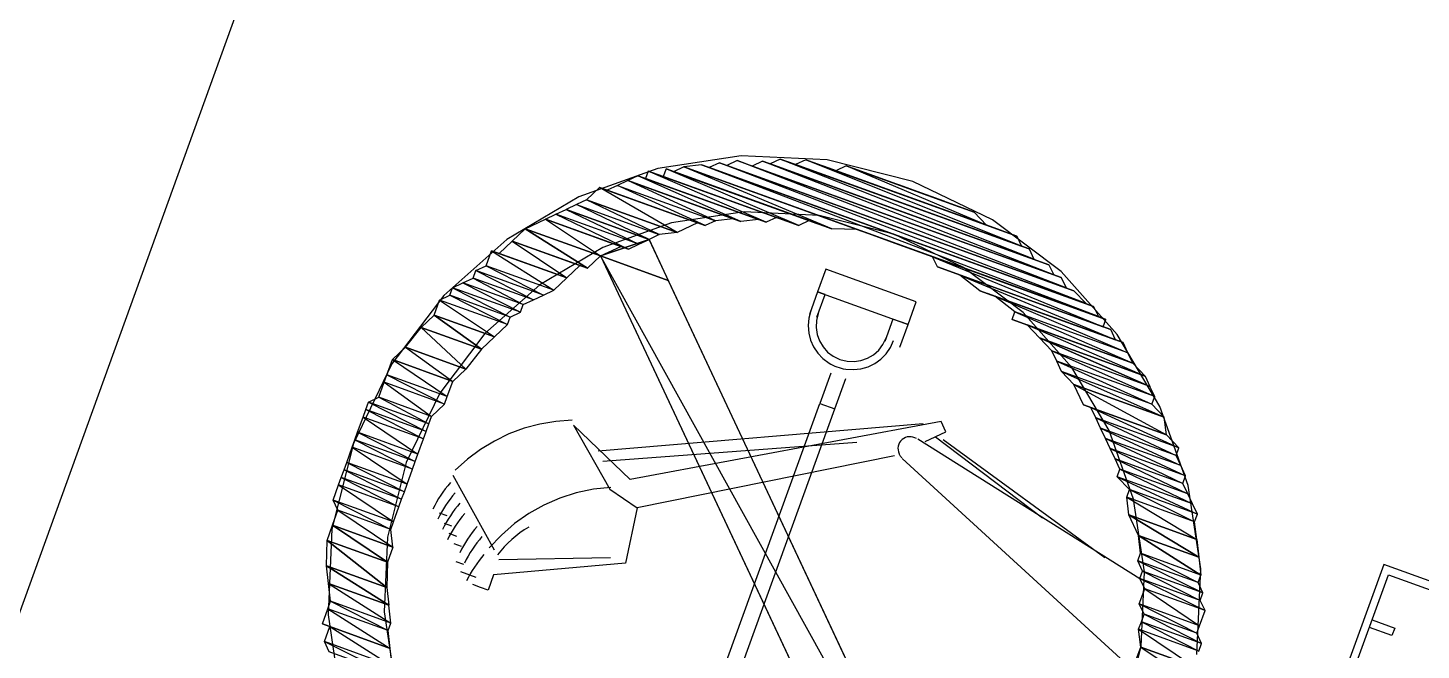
# Model space of a CAD drawing. Header units: feet. Extents: x 2484883 to 2491360, y 414166 to 419420.
# Drawn here: x 2484984.3 to 2485180.9, y 416341.3 to 416429.2 of the extents above; entities that cross this region are included whole.
import ezdxf

# ---------------------------------------------------------------- set-up
doc = ezdxf.new("R2010")
doc.units = ezdxf.units.FT
doc.layers.add('SITE_BASE', color=8, linetype='Continuous')

msp = doc.modelspace()

# ---------------------------------------------------------------- linework, layer by layer
at = {"layer": 'SITE_BASE'}
for p, q in [((2485097.56, 416380.43), (2485096.02, 416376.18)), ((2485064.72, 416369.45), (2485110.62, 416373.31)), ((2485065.4, 416368.01), (2485101.25, 416370.68)), ((2485112.36, 416371.47), (2485127.46, 416360)), ((2485113.43, 416371.09), (2485136.26, 416354.41)), ((2485106.57, 416368.76), (2485070.25, 416361.44)), ((2485044.24, 416366.03), (2485050.06, 416355.51)), ((2485042.32, 416360.72), (2485043.38, 416360.33)), ((2485043, 416359.27), (2485044.06, 416358.88)), ((2485043.68, 416357.82), (2485044.74, 416357.43)), ((2485044.36, 416356.37), (2485045.42, 416355.99)), ((2485066.49, 416354.38), (2485050.74, 416354.06)), ((2485044.65, 416353.86), (2485045.72, 416353.47)), ((2485045.33, 416352.41), (2485047.46, 416351.64))]:
    msp.add_line(p, q, dxfattribs=at)
for points in [[(2486094.4, 419420.24), (2491359.78, 417516.49), (2490148.3, 414165.79), (2484882.92, 416069.55), (2486094.4, 419420.24)], [(2485149.21, 416340.69), (2485149.77, 416352.79), (2485147.99, 416364.57), (2485144.01, 416375.71), (2485137.99, 416385.89), (2485130.07, 416394.8), (2485120.41, 416402.11), (2485109.16, 416407.51), (2485097.05, 416410.56), (2485084.94, 416411.12), (2485073.16, 416409.33), (2485062.02, 416405.36), (2485051.84, 416399.34), (2485042.94, 416391.42), (2485035.63, 416381.76), (2485030.22, 416370.5), (2485027.18, 416358.39), (2485026.62, 416346.29), (2485028.4, 416334.51)], [(2485116.74, 416303.74), (2485071.92, 416399.33), (2485061.67, 416404.24), (2485073.37, 416400.01), (2485063.11, 416404.92), (2485075.88, 416400.3), (2485064.95, 416406.66), (2485078.77, 416401.66), (2485066.01, 416406.28), (2485079.84, 416401.28), (2485067.46, 416406.95), (2485081.29, 416401.95), (2485068.91, 416407.63), (2485084.86, 416401.86), (2485070.36, 416408.31), (2485087.37, 416402.16), (2485071.42, 416407.93), (2485088.44, 416401.77), (2485071.8, 416408.99), (2485089.89, 416402.45), (2485073.93, 416408.22), (2485093.08, 416401.3), (2485074.32, 416409.29), (2485095.59, 416401.59), (2485075.38, 416408.9), (2485097.72, 416400.83), (2485076.83, 416409.58), (2485135.33, 416388.43), (2485079.34, 416409.88), (2485134.65, 416389.88), (2485080.4, 416409.49), (2485133.59, 416390.26), (2485081.85, 416410.17), (2485131.85, 416392.09), (2485082.92, 416409.79), (2485130.78, 416392.48), (2485084.36, 416410.46), (2485130.1, 416393.93), (2485086.49, 416409.7), (2485129.04, 416394.31), (2485087.94, 416410.37), (2485128.36, 416395.76), (2485089, 416409.99), (2485126.23, 416396.53), (2485090.45, 416410.67), (2485125.55, 416397.98), (2485092.58, 416409.9), (2485124.49, 416398.36), (2485094.03, 416410.58), (2485123.81, 416399.81), (2485095.09, 416410.19), (2485121.68, 416400.58), (2485097.22, 416409.42), (2485120.62, 416400.96), (2485098.28, 416409.04), (2485119.56, 416401.35), (2485099.73, 416409.72), (2485117.81, 416403.18), (2485100.79, 416409.33), (2485116.75, 416403.57), (2485102.92, 416408.57), (2485115.69, 416403.95), (2485103.99, 416408.18), (2485113.56, 416404.72), (2485106.11, 416407.41), (2485112.49, 416405.1), (2485107.18, 416407.03), (2485110.37, 416405.87), (2485109.3, 416406.26), (2485107.18, 416407.03), (2485110.37, 416405.87), (2485112.49, 416405.1), (2485107.18, 416407.03), (2485106.11, 416407.41), (2485112.49, 416405.1), (2485113.56, 416404.72), (2485106.11, 416407.41), (2485103.99, 416408.18), (2485113.56, 416404.72), (2485115.69, 416403.95), (2485103.99, 416408.18), (2485102.92, 416408.57), (2485115.69, 416403.95), (2485116.75, 416403.57), (2485102.92, 416408.57), (2485100.79, 416409.33), (2485116.75, 416403.57), (2485117.81, 416403.18), (2485100.79, 416409.33), (2485099.73, 416409.72), (2485117.81, 416403.18), (2485119.56, 416401.35), (2485099.73, 416409.72), (2485098.28, 416409.04), (2485119.56, 416401.35), (2485120.62, 416400.96), (2485098.28, 416409.04), (2485097.22, 416409.42), (2485120.62, 416400.96), (2485121.68, 416400.58), (2485097.22, 416409.42), (2485095.09, 416410.19), (2485121.68, 416400.58), (2485123.81, 416399.81), (2485095.09, 416410.19), (2485094.03, 416410.58), (2485123.81, 416399.81), (2485124.49, 416398.36), (2485094.03, 416410.58), (2485092.58, 416409.9), (2485124.49, 416398.36), (2485125.55, 416397.98), (2485092.58, 416409.9), (2485090.45, 416410.67), (2485125.55, 416397.98), (2485126.23, 416396.53), (2485090.45, 416410.67), (2485089, 416409.99), (2485126.23, 416396.53), (2485128.36, 416395.76), (2485089, 416409.99), (2485087.94, 416410.37), (2485128.36, 416395.76), (2485129.04, 416394.31), (2485087.94, 416410.37), (2485086.49, 416409.7), (2485129.04, 416394.31), (2485130.1, 416393.93), (2485086.49, 416409.7), (2485084.36, 416410.46), (2485130.1, 416393.93), (2485130.78, 416392.48), (2485084.36, 416410.46), (2485082.92, 416409.79), (2485130.78, 416392.48), (2485131.85, 416392.09), (2485082.92, 416409.79), (2485081.85, 416410.17), (2485131.85, 416392.09), (2485133.59, 416390.26), (2485081.85, 416410.17), (2485080.4, 416409.49), (2485133.59, 416390.26), (2485134.65, 416389.88), (2485080.4, 416409.49), (2485079.34, 416409.88), (2485134.65, 416389.88), (2485135.33, 416388.43), (2485079.34, 416409.88), (2485076.83, 416409.58), (2485135.33, 416388.43), (2485076.83, 416409.58), (2485135.33, 416388.43), (2485076.83, 416409.58), (2485103.42, 416399.97), (2485076.83, 416409.58), (2485103.42, 416399.97), (2485106.61, 416398.81), (2485135.33, 416388.43), (2485106.61, 416398.81), (2485135.33, 416388.43), (2485108.74, 416398.04), (2485106.61, 416398.81), (2485076.83, 416409.58), (2485101.29, 416400.73), (2485076.83, 416409.58), (2485101.29, 416400.73), (2485103.42, 416399.97), (2485076.83, 416409.58), (2485101.29, 416400.73), (2485097.72, 416400.83), (2485076.83, 416409.58), (2485075.38, 416408.9), (2485097.72, 416400.83), (2485095.59, 416401.59), (2485075.38, 416408.9), (2485074.32, 416409.29), (2485094.53, 416401.98), (2485074.32, 416409.29), (2485094.53, 416401.98), (2485095.59, 416401.59), (2485074.32, 416409.29), (2485094.53, 416401.98), (2485093.08, 416401.3), (2485074.32, 416409.29), (2485073.93, 416408.22), (2485093.08, 416401.3), (2485089.89, 416402.45), (2485073.93, 416408.22), (2485071.8, 416408.99), (2485089.89, 416402.45), (2485088.44, 416401.77), (2485071.8, 416408.99), (2485071.42, 416407.93), (2485088.44, 416401.77), (2485087.37, 416402.16), (2485071.42, 416407.93), (2485070.36, 416408.31), (2485087.37, 416402.16), (2485084.86, 416401.86), (2485070.36, 416408.31), (2485068.91, 416407.63), (2485083.8, 416402.25), (2485068.91, 416407.63), (2485083.8, 416402.25), (2485084.86, 416401.86), (2485068.91, 416407.63), (2485083.8, 416402.25), (2485081.29, 416401.95), (2485068.91, 416407.63), (2485067.46, 416406.95), (2485081.29, 416401.95), (2485079.84, 416401.28), (2485067.46, 416406.95), (2485066.01, 416406.28), (2485079.84, 416401.28), (2485078.77, 416401.66), (2485066.01, 416406.28), (2485064.95, 416406.66), (2485078.77, 416401.66), (2485075.88, 416400.3), (2485064.95, 416406.66), (2485063.11, 416404.92), (2485075.88, 416400.3), (2485063.11, 416404.92), (2485075.88, 416400.3), (2485063.11, 416404.92), (2485075.88, 416400.3), (2485073.37, 416400.01), (2485063.11, 416404.92), (2485061.67, 416404.24), (2485073.37, 416400.01), (2485071.92, 416399.33), (2485061.67, 416404.24), (2485060.22, 416403.56), (2485071.92, 416399.33), (2485060.22, 416403.56), (2485070.47, 416398.65), (2485071.92, 416399.33)], [(2485060.22, 416403.56), (2485070.47, 416398.65), (2485058.77, 416402.88), (2485060.22, 416403.56)], [(2485138.72, 416331.27), (2485141.38, 416341.83), (2485141.86, 416352.38), (2485140.31, 416362.64), (2485136.84, 416372.35), (2485131.59, 416381.23), (2485124.7, 416388.99), (2485116.28, 416395.36), (2485106.46, 416400.07), (2485095.91, 416402.72), (2485085.36, 416403.21), (2485075.09, 416401.65), (2485065.39, 416398.19), (2485056.51, 416392.94), (2485048.75, 416386.04), (2485042.38, 416377.62), (2485037.67, 416367.81), (2485035.01, 416357.26), (2485034.53, 416346.71), (2485036.08, 416336.44)], [(2485057.32, 416402.2), (2485065.06, 416397), (2485054.42, 416400.84), (2485057.32, 416402.2)], [(2485058.77, 416402.88), (2485069.02, 416397.97), (2485057.32, 416402.2), (2485058.77, 416402.88)], [(2485067.96, 416398.35), (2485057.32, 416402.2), (2485067.96, 416398.35), (2485057.32, 416402.2), (2485069.02, 416397.97), (2485067.96, 416398.35), (2485057.32, 416402.2), (2485065.06, 416397), (2485067.96, 416398.35)], [(2485070.47, 416398.65), (2485058.77, 416402.88), (2485069.02, 416397.97), (2485070.47, 416398.65)], [(2485054.42, 416400.84), (2485065.06, 416397), (2485054.42, 416400.84), (2485065.06, 416397), (2485054.42, 416400.84), (2485065.06, 416397), (2485063.23, 416395.25), (2485054.42, 416400.84), (2485063.23, 416395.25), (2485052.59, 416399.1), (2485054.42, 416400.84)], [(2485049.69, 416397.74), (2485058.5, 416392.15), (2485048.92, 416395.61), (2485049.69, 416397.74)], [(2485060.33, 416393.9), (2485050.76, 416397.36), (2485049.69, 416397.74), (2485060.33, 416393.9), (2485050.76, 416397.36), (2485060.33, 416393.9), (2485049.69, 416397.74), (2485058.5, 416392.15), (2485060.33, 416393.9)], [(2485052.59, 416399.1), (2485060.33, 416393.9), (2485050.76, 416397.36), (2485052.59, 416399.1)], [(2485062.16, 416395.64), (2485052.59, 416399.1), (2485062.16, 416395.64), (2485052.59, 416399.1), (2485063.23, 416395.25), (2485062.16, 416395.64), (2485052.59, 416399.1), (2485060.33, 416393.9), (2485062.16, 416395.64)], [(2485071.92, 416399.33), (2485074.63, 416393.54), (2485065.06, 416397), (2485071.92, 416399.33), (2485065.06, 416397), (2485107.17, 416307.2)], [(2485135.33, 416388.43), (2485108.74, 416398.04), (2485136.4, 416388.04), (2485135.33, 416388.43)], [(2485108.74, 416398.04), (2485136.4, 416388.04), (2485111.93, 416396.89), (2485108.74, 416398.04)], [(2485048.92, 416395.61), (2485057.05, 416391.47), (2485047.48, 416394.93), (2485048.92, 416395.61)], [(2485058.5, 416392.15), (2485048.92, 416395.61), (2485057.05, 416391.47), (2485058.5, 416392.15)], [(2485116.74, 416303.74), (2485065.06, 416397), (2485074.63, 416393.54), (2485116.74, 416303.74)], [(2485116.74, 416303.74), (2485065.06, 416397), (2485110.56, 416299.96)], [(2485136.4, 416388.04), (2485111.93, 416396.89), (2485136.01, 416386.98), (2485136.4, 416388.04)], [(2485111.93, 416396.89), (2485136.01, 416386.98), (2485112.61, 416395.44), (2485111.93, 416396.89)], [(2485047.09, 416393.87), (2485054.15, 416390.12), (2485045.64, 416393.19), (2485047.09, 416393.87)], [(2485047.48, 416394.93), (2485055.6, 416390.79), (2485047.09, 416393.87), (2485047.48, 416394.93)], [(2485055.6, 416390.79), (2485047.09, 416393.87), (2485054.15, 416390.12), (2485055.6, 416390.79)], [(2485057.05, 416391.47), (2485047.48, 416394.93), (2485055.6, 416390.79), (2485057.05, 416391.47)], [(2485108.47, 416387.32), (2485109.62, 416390.51), (2485096.86, 416395.12), (2485095.7, 416391.93), (2485108.47, 416387.32)], [(2485136.01, 416386.98), (2485112.61, 416395.44), (2485113.67, 416395.06), (2485136.01, 416386.98), (2485112.61, 416395.44), (2485136.01, 416386.98), (2485113.67, 416395.06), (2485137.07, 416386.59), (2485136.01, 416386.98)], [(2485113.67, 416395.06), (2485137.07, 416386.59), (2485115.8, 416394.29), (2485113.67, 416395.06)], [(2485137.07, 416386.59), (2485115.8, 416394.29), (2485137.75, 416385.15), (2485137.07, 416386.59)], [(2485115.8, 416394.29), (2485137.75, 416385.15), (2485118.61, 416392.07), (2485115.8, 416394.29)], [(2485044.2, 416392.51), (2485052.32, 416388.37), (2485043.81, 416391.45), (2485044.2, 416392.51)], [(2485045.64, 416393.19), (2485053.77, 416389.05), (2485044.2, 416392.51), (2485045.64, 416393.19)], [(2485053.77, 416389.05), (2485044.2, 416392.51), (2485052.32, 416388.37), (2485053.77, 416389.05)], [(2485054.15, 416390.12), (2485045.64, 416393.19), (2485053.77, 416389.05), (2485054.15, 416390.12)], [(2485095.61, 416388.35), (2485096.77, 416391.55), (2485095.7, 416391.93), (2485094.55, 416388.74)], [(2485137.75, 416385.15), (2485118.61, 416392.07), (2485137.75, 416385.15), (2485118.61, 416392.07), (2485119.67, 416391.68), (2485137.75, 416385.15), (2485119.67, 416391.68), (2485138.82, 416384.76), (2485137.75, 416385.15)], [(2485119.67, 416391.68), (2485138.82, 416384.76), (2485120.73, 416391.3), (2485119.67, 416391.68)], [(2485042.36, 416390.77), (2485050.1, 416385.57), (2485041.59, 416388.64), (2485042.36, 416390.77)], [(2485043.81, 416391.45), (2485051.94, 416387.31), (2485042.36, 416390.77), (2485043.81, 416391.45)], [(2485051.94, 416387.31), (2485042.36, 416390.77), (2485050.1, 416385.57), (2485051.94, 416387.31)], [(2485052.32, 416388.37), (2485043.81, 416391.45), (2485051.94, 416387.31), (2485052.32, 416388.37)], [(2485138.82, 416384.76), (2485120.73, 416391.3), (2485139.5, 416383.31), (2485138.82, 416384.76)], [(2485120.73, 416391.3), (2485139.5, 416383.31), (2485123.54, 416389.08), (2485120.73, 416391.3)], [(2485041.59, 416388.64), (2485050.1, 416385.57), (2485041.59, 416388.64), (2485050.1, 416385.57), (2485041.59, 416388.64), (2485050.1, 416385.57), (2485048.27, 416383.82), (2485041.59, 416388.64), (2485048.27, 416383.82), (2485039.76, 416386.9), (2485041.59, 416388.64)], [(2485094.74, 416389.27), (2485094.46, 416388.22), (2485094.37, 416387.16), (2485094.46, 416386.11), (2485094.72, 416385.1), (2485095.15, 416384.15), (2485095.73, 416383.28), (2485096.46, 416382.5), (2485097.32, 416381.87), (2485097.59, 416381.71), (2485097.87, 416381.57), (2485098.15, 416381.43), (2485098.44, 416381.32), (2485098.74, 416381.22), (2485099.04, 416381.13), (2485099.34, 416381.06), (2485099.68, 416381), (2485100.77, 416380.94), (2485101.83, 416381.06), (2485102.84, 416381.35), (2485103.78, 416381.81), (2485104.63, 416382.42), (2485105.37, 416383.17), (2485105.98, 416384.05), (2485106.44, 416385.04)], [(2485095.81, 416388.89), (2485095.55, 416387.89), (2485095.51, 416386.89), (2485095.66, 416385.92), (2485095.98, 416385), (2485096.48, 416384.15), (2485097.13, 416383.42), (2485097.93, 416382.82), (2485098.86, 416382.37), (2485099.86, 416382.12), (2485100.86, 416382.07), (2485101.83, 416382.22), (2485102.75, 416382.55), (2485103.59, 416383.04), (2485104.33, 416383.7), (2485104.93, 416384.5), (2485105.38, 416385.43)], [(2485107.31, 416384.12), (2485108.47, 416387.32), (2485106.34, 416388.09), (2485105.19, 416384.89)], [(2485123.54, 416389.08), (2485140.18, 416381.87), (2485123.16, 416388.02), (2485123.54, 416389.08)], [(2485140.18, 416381.87), (2485123.16, 416388.02), (2485125.28, 416387.25), (2485140.18, 416381.87), (2485123.16, 416388.02), (2485140.18, 416381.87), (2485125.28, 416387.25), (2485141.92, 416380.03), (2485140.18, 416381.87)], [(2485139.5, 416383.31), (2485123.54, 416389.08), (2485140.18, 416381.87), (2485139.5, 416383.31)], [(2485039.76, 416386.9), (2485048.27, 416383.82), (2485039.76, 416386.9), (2485048.27, 416383.82), (2485039.76, 416386.9), (2485048.27, 416383.82), (2485046.05, 416381.02), (2485039.76, 416386.9), (2485046.05, 416381.02), (2485037.54, 416384.09), (2485039.76, 416386.9)], [(2485125.28, 416387.25), (2485141.92, 416380.03), (2485127.03, 416385.42), (2485125.28, 416387.25)], [(2485037.54, 416384.09), (2485044.22, 416379.27), (2485035.71, 416382.35), (2485037.54, 416384.09)], [(2485046.05, 416381.02), (2485037.54, 416384.09), (2485046.05, 416381.02), (2485037.54, 416384.09), (2485046.05, 416381.02), (2485037.54, 416384.09), (2485044.22, 416379.27), (2485046.05, 416381.02)], [(2485127.03, 416385.42), (2485141.92, 416380.03), (2485127.03, 416385.42), (2485141.92, 416380.03), (2485127.03, 416385.42), (2485141.92, 416380.03), (2485142.6, 416378.58), (2485127.03, 416385.42), (2485142.6, 416378.58), (2485128.77, 416383.58), (2485127.03, 416385.42)], [(2485035.71, 416382.35), (2485043.45, 416377.15), (2485034.94, 416380.22), (2485035.71, 416382.35)], [(2485044.22, 416379.27), (2485035.71, 416382.35), (2485044.22, 416379.27), (2485035.71, 416382.35), (2485044.22, 416379.27), (2485035.71, 416382.35), (2485043.45, 416377.15), (2485044.22, 416379.27)], [(2485142.6, 416378.58), (2485128.77, 416383.58), (2485143.28, 416377.14), (2485142.6, 416378.58)], [(2485128.77, 416383.58), (2485143.28, 416377.14), (2485129.45, 416382.14), (2485128.77, 416383.58)], [(2485143.28, 416377.14), (2485129.45, 416382.14), (2485142.89, 416376.07), (2485143.28, 416377.14)], [(2485129.45, 416382.14), (2485142.89, 416376.07), (2485130.13, 416380.69), (2485129.45, 416382.14)], [(2485034.94, 416380.22), (2485043.07, 416376.08), (2485034.56, 416379.16), (2485034.94, 416380.22)], [(2485043.45, 416377.15), (2485034.94, 416380.22), (2485043.07, 416376.08), (2485043.45, 416377.15)], [(2485142.89, 416376.07), (2485130.13, 416380.69), (2485144.63, 416374.24), (2485142.89, 416376.07)], [(2485130.13, 416380.69), (2485144.63, 416374.24), (2485131.87, 416378.85), (2485130.13, 416380.69)], [(2485034.56, 416379.16), (2485041.23, 416374.34), (2485033.79, 416377.03), (2485034.56, 416379.16)], [(2485043.07, 416376.08), (2485034.56, 416379.16), (2485041.23, 416374.34), (2485043.07, 416376.08)], [(2485080.84, 416327.54), (2485098.15, 416375.41), (2485099.69, 416379.67)], [(2485144.63, 416374.24), (2485131.87, 416378.85), (2485144.63, 416374.24), (2485131.87, 416378.85), (2485144.63, 416374.24), (2485131.87, 416378.85), (2485144.93, 416371.73), (2485144.63, 416374.24)], [(2485131.87, 416378.85), (2485144.93, 416371.73), (2485133.23, 416375.96), (2485131.87, 416378.85)], [(2485032.34, 416376.35), (2485040.46, 416372.21), (2485031.95, 416375.29), (2485032.34, 416376.35)], [(2485033.79, 416377.03), (2485040.85, 416373.28), (2485032.34, 416376.35), (2485033.79, 416377.03)], [(2485040.85, 416373.28), (2485032.34, 416376.35), (2485040.46, 416372.21), (2485040.85, 416373.28)], [(2485041.23, 416374.34), (2485033.79, 416377.03), (2485040.85, 416373.28), (2485041.23, 416374.34)], [(2485078.72, 416328.31), (2485096.02, 416376.18), (2485098.15, 416375.41)], [(2485144.93, 416371.73), (2485133.23, 416375.96), (2485144.93, 416371.73), (2485133.23, 416375.96), (2485134.29, 416375.57), (2485144.93, 416371.73), (2485134.29, 416375.57), (2485146.67, 416369.89), (2485144.93, 416371.73)], [(2485031.57, 416374.23), (2485039.31, 416369.02), (2485030.8, 416372.1), (2485031.57, 416374.23)], [(2485031.95, 416375.29), (2485040.08, 416371.15), (2485031.57, 416374.23), (2485031.95, 416375.29)], [(2485040.08, 416371.15), (2485031.57, 416374.23), (2485039.31, 416369.02), (2485040.08, 416371.15)], [(2485040.46, 416372.21), (2485031.95, 416375.29), (2485040.08, 416371.15), (2485040.46, 416372.21)], [(2485134.29, 416375.57), (2485146.67, 416369.89), (2485134.97, 416374.12), (2485134.29, 416375.57)], [(2485146.67, 416369.89), (2485134.97, 416374.12), (2485146.29, 416368.83), (2485146.67, 416369.89)], [(2485134.97, 416374.12), (2485146.29, 416368.83), (2485135.65, 416372.68), (2485134.97, 416374.12)], [(2485030.8, 416372.1), (2485038.93, 416367.96), (2485030.42, 416371.03), (2485030.8, 416372.1)], [(2485039.31, 416369.02), (2485030.8, 416372.1), (2485038.93, 416367.96), (2485039.31, 416369.02)], [(2485061.07, 416373.8), (2485058.77, 416373.63), (2485056.5, 416373.25), (2485054.29, 416372.65), (2485052.15, 416371.85), (2485050.1, 416370.86), (2485048.14, 416369.67), (2485046.3, 416368.3), (2485044.58, 416366.75)], [(2485110.91, 416370.8), (2485113.81, 416372.15), (2485113.13, 416373.6), (2485069.27, 416365.4), (2485061.24, 416373.12), (2485066.38, 416364.05), (2485070.25, 416361.44), (2485068.62, 416353.61), (2485049.97, 416351.94), (2485049.2, 416349.81), (2485048.14, 416350.19), (2485047.07, 416350.58)], [(2485146.29, 416368.83), (2485135.65, 416372.68), (2485146.97, 416367.38), (2485146.29, 416368.83)], [(2485135.65, 416372.68), (2485146.97, 416367.38), (2485136.33, 416371.23), (2485135.65, 416372.68)], [(2485030.42, 416371.03), (2485038.54, 416366.89), (2485030.03, 416369.97), (2485030.42, 416371.03)], [(2485038.93, 416367.96), (2485030.42, 416371.03), (2485038.54, 416366.89), (2485038.93, 416367.96)], [(2485109.67, 416371.2), (2485109.42, 416371.33), (2485109.16, 416371.42), (2485108.9, 416371.47), (2485108.63, 416371.47), (2485108.36, 416371.43), (2485108.1, 416371.35), (2485107.86, 416371.22), (2485107.63, 416371.06), (2485107.43, 416370.86), (2485107.28, 416370.63), (2485107.16, 416370.39), (2485107.08, 416370.13), (2485107.05, 416369.86), (2485107.06, 416369.59), (2485107.11, 416369.32), (2485107.21, 416369.06), (2485107.24, 416368.98), (2485107.28, 416368.91), (2485107.32, 416368.85), (2485107.37, 416368.78), (2485107.42, 416368.72), (2485107.47, 416368.65), (2485107.52, 416368.6), (2485107.58, 416368.54)], [(2485109.85, 416371.18), (2485141.2, 416351.43), (2485150.39, 416346.9), (2485141.88, 416349.98), (2485149.62, 416344.77), (2485141.11, 416347.85), (2485149.23, 416343.71), (2485141.79, 416346.4), (2485149.91, 416342.26), (2485141.4, 416345.34), (2485149.53, 416341.2), (2485141.02, 416344.28), (2485148.76, 416339.07), (2485141.31, 416341.76), (2485149.05, 416336.56), (2485140.54, 416339.64), (2485148.67, 416335.5), (2485140.16, 416338.57), (2485107.63, 416368.37)], [(2485146.97, 416367.38), (2485136.33, 416371.23), (2485147.65, 416365.93), (2485146.97, 416367.38)], [(2485136.33, 416371.23), (2485147.65, 416365.93), (2485137.01, 416369.78), (2485136.33, 416371.23)], [(2485030.03, 416369.97), (2485037.77, 416364.77), (2485029.26, 416367.84), (2485030.03, 416369.97)], [(2485038.54, 416366.89), (2485030.03, 416369.97), (2485037.77, 416364.77), (2485038.54, 416366.89)], [(2485147.65, 416365.93), (2485137.01, 416369.78), (2485147.26, 416364.87), (2485147.65, 416365.93)], [(2485137.01, 416369.78), (2485147.26, 416364.87), (2485137.69, 416368.33), (2485137.01, 416369.78)], [(2485147.26, 416364.87), (2485137.69, 416368.33), (2485147.94, 416363.42), (2485147.26, 416364.87)], [(2485137.69, 416368.33), (2485147.94, 416363.42), (2485138.37, 416366.88), (2485137.69, 416368.33)], [(2485028.88, 416366.78), (2485037, 416362.64), (2485028.49, 416365.72), (2485028.88, 416366.78)], [(2485029.26, 416367.84), (2485037.39, 416363.7), (2485028.88, 416366.78), (2485029.26, 416367.84)], [(2485037.39, 416363.7), (2485028.88, 416366.78), (2485037, 416362.64), (2485037.39, 416363.7)], [(2485037.77, 416364.77), (2485029.26, 416367.84), (2485037.39, 416363.7), (2485037.77, 416364.77)], [(2485138.37, 416366.88), (2485148.62, 416361.97), (2485137.98, 416365.82), (2485138.37, 416366.88)], [(2485147.94, 416363.42), (2485138.37, 416366.88), (2485148.62, 416361.97), (2485147.94, 416363.42)], [(2485028.11, 416364.65), (2485035.85, 416359.45), (2485027.34, 416362.52), (2485028.11, 416364.65)], [(2485028.49, 416365.72), (2485036.62, 416361.58), (2485028.11, 416364.65), (2485028.49, 416365.72)], [(2485036.62, 416361.58), (2485028.11, 416364.65), (2485035.85, 416359.45), (2485036.62, 416361.58)], [(2485037, 416362.64), (2485028.49, 416365.72), (2485036.62, 416361.58), (2485037, 416362.64)], [(2485043.88, 416364.98), (2485043.52, 416364.55), (2485043.17, 416364.11), (2485042.84, 416363.65), (2485042.53, 416363.19), (2485042.23, 416362.72), (2485041.94, 416362.24), (2485041.67, 416361.74), (2485041.42, 416361.25)], [(2485066.55, 416364.31), (2485064.08, 416364.05), (2485061.66, 416363.54), (2485059.33, 416362.78), (2485057.08, 416361.81), (2485054.95, 416360.61), (2485052.94, 416359.19), (2485051.08, 416357.58), (2485049.38, 416355.77)], [(2485148.62, 416361.97), (2485137.98, 416365.82), (2485149.3, 416360.53), (2485148.62, 416361.97)], [(2485137.98, 416365.82), (2485149.3, 416360.53), (2485139.72, 416363.99), (2485137.98, 416365.82)], [(2485035.85, 416359.45), (2485027.34, 416362.52), (2485035.46, 416358.38), (2485035.85, 416359.45)], [(2485027.34, 416362.52), (2485035.46, 416358.38), (2485028.02, 416361.08), (2485027.34, 416362.52)], [(2485044.56, 416363.53), (2485044.2, 416363.1), (2485043.85, 416362.66), (2485043.52, 416362.2), (2485043.21, 416361.74), (2485042.91, 416361.27), (2485042.62, 416360.79), (2485042.35, 416360.3), (2485042.1, 416359.8)], [(2485139.72, 416363.99), (2485148.91, 416359.46), (2485139.34, 416362.92), (2485139.72, 416363.99)], [(2485148.91, 416359.46), (2485139.34, 416362.92), (2485149.21, 416356.95), (2485148.91, 416359.46)], [(2485139.34, 416362.92), (2485149.21, 416356.95), (2485139.63, 416360.41), (2485139.34, 416362.92)], [(2485149.3, 416360.53), (2485139.72, 416363.99), (2485148.91, 416359.46), (2485149.3, 416360.53)], [(2485028.02, 416361.08), (2485035.76, 416355.87), (2485027.25, 416358.95), (2485028.02, 416361.08)], [(2485035.46, 416358.38), (2485028.02, 416361.08), (2485035.76, 416355.87), (2485035.46, 416358.38)], [(2485045.24, 416362.08), (2485044.88, 416361.65), (2485044.53, 416361.21), (2485044.2, 416360.76), (2485043.89, 416360.29), (2485043.59, 416359.82), (2485043.3, 416359.34), (2485043.03, 416358.85), (2485042.78, 416358.35)], [(2485045.92, 416360.63), (2485045.56, 416360.2), (2485045.21, 416359.76), (2485044.88, 416359.31), (2485044.57, 416358.85), (2485044.27, 416358.37), (2485043.98, 416357.89), (2485043.71, 416357.4), (2485043.46, 416356.9)], [(2485139.63, 416360.41), (2485149.21, 416356.95), (2485139.63, 416360.41), (2485149.21, 416356.95), (2485139.63, 416360.41), (2485149.21, 416356.95), (2485149.5, 416354.44), (2485139.63, 416360.41), (2485149.5, 416354.44), (2485140.99, 416357.51), (2485139.63, 416360.41)], [(2485027.25, 416358.95), (2485035.76, 416355.87), (2485027.25, 416358.95), (2485035.76, 416355.87), (2485027.25, 416358.95), (2485035.76, 416355.87), (2485034.99, 416353.74), (2485027.25, 416358.95), (2485034.99, 416353.74), (2485026.48, 416356.82), (2485027.25, 416358.95)], [(2485047.66, 416358.8), (2485047.3, 416358.37), (2485046.95, 416357.93), (2485046.62, 416357.48), (2485046.31, 416357.01), (2485046.01, 416356.54), (2485045.72, 416356.06), (2485045.45, 416355.57), (2485045.2, 416355.07)], [(2485054.94, 416358.69), (2485054.31, 416358.3), (2485053.7, 416357.87), (2485053.11, 416357.42), (2485052.54, 416356.94), (2485052, 416356.43), (2485051.48, 416355.9), (2485050.99, 416355.34), (2485050.52, 416354.76)], [(2485026.48, 416356.82), (2485034.99, 416353.74), (2485026.48, 416356.82), (2485034.99, 416353.74), (2485026.48, 416356.82), (2485034.99, 416353.74), (2485034.9, 416350.17), (2485026.48, 416356.82), (2485034.9, 416350.17), (2485026.39, 416353.25), (2485026.48, 416356.82)], [(2485048.34, 416357.35), (2485047.98, 416356.92), (2485047.63, 416356.48), (2485047.3, 416356.03), (2485046.99, 416355.56), (2485046.69, 416355.09), (2485046.4, 416354.61), (2485046.13, 416354.12), (2485045.88, 416353.62)], [(2485140.99, 416357.51), (2485149.5, 416354.44), (2485140.99, 416357.51), (2485149.5, 416354.44), (2485140.99, 416357.51), (2485149.5, 416354.44), (2485149.8, 416351.93), (2485140.99, 416357.51), (2485149.8, 416351.93), (2485141.29, 416355), (2485140.99, 416357.51)], [(2485048.63, 416354.84), (2485048.27, 416354.41), (2485047.93, 416353.97), (2485047.6, 416353.51), (2485047.28, 416353.05), (2485046.98, 416352.58), (2485046.7, 416352.1), (2485046.43, 416351.61), (2485046.17, 416351.11)], [(2485141.29, 416355), (2485149.41, 416350.86), (2485140.9, 416353.94), (2485141.29, 416355)], [(2485149.8, 416351.93), (2485141.29, 416355), (2485149.41, 416350.86), (2485149.8, 416351.93)], [(2485026.39, 416353.25), (2485034.9, 416350.17), (2485026.39, 416353.25), (2485034.9, 416350.17), (2485026.39, 416353.25), (2485034.9, 416350.17), (2485035.19, 416347.66), (2485026.39, 416353.25), (2485035.19, 416347.66), (2485026.68, 416350.73), (2485026.39, 416353.25)], [(2485149.41, 416350.86), (2485140.9, 416353.94), (2485150.09, 416349.41), (2485149.41, 416350.86)], [(2485140.9, 416353.94), (2485150.09, 416349.41), (2485141.58, 416352.49), (2485140.9, 416353.94)], [(2485141.58, 416352.49), (2485149.71, 416348.35), (2485141.2, 416351.43), (2485141.58, 416352.49)], [(2485150.09, 416349.41), (2485141.58, 416352.49), (2485149.71, 416348.35), (2485150.09, 416349.41)], [(2485183.04, 416350.73), (2485175.6, 416353.42), (2485169.83, 416337.47), (2485170.89, 416337.08), (2485176.28, 416351.97), (2485182.66, 416349.67), (2485183.04, 416350.73)], [(2485035.19, 416347.66), (2485026.68, 416350.73), (2485035.19, 416347.66), (2485026.68, 416350.73), (2485035.19, 416347.66), (2485026.68, 416350.73), (2485035.49, 416345.14), (2485035.19, 416347.66)], [(2485026.68, 416350.73), (2485035.49, 416345.14), (2485026.98, 416348.22), (2485026.68, 416350.73)], [(2485149.53, 416341.2), (2485141.02, 416344.28), (2485141.4, 416345.34), (2485149.53, 416341.2), (2485149.91, 416342.26), (2485141.4, 416345.34), (2485141.79, 416346.4), (2485149.91, 416342.26), (2485149.23, 416343.71), (2485141.79, 416346.4), (2485141.11, 416347.85), (2485149.23, 416343.71), (2485149.62, 416344.77), (2485141.11, 416347.85), (2485141.88, 416349.98), (2485149.62, 416344.77), (2485150.39, 416346.9), (2485141.88, 416349.98), (2485141.2, 416351.43)], [(2485149.71, 416348.35), (2485141.2, 416351.43), (2485150.39, 416346.9), (2485149.71, 416348.35)], [(2485026.59, 416347.16), (2485035.4, 416341.57), (2485025.82, 416345.03), (2485026.59, 416347.16)], [(2485026.98, 416348.22), (2485035.1, 416344.08), (2485026.59, 416347.16), (2485026.98, 416348.22)], [(2485035.1, 416344.08), (2485026.59, 416347.16), (2485035.4, 416341.57), (2485035.1, 416344.08)], [(2485035.49, 416345.14), (2485026.98, 416348.22), (2485035.1, 416344.08), (2485035.49, 416345.14)], [(2485035.4, 416341.57), (2485025.82, 416345.03), (2485026.89, 416344.65), (2485035.4, 416341.57), (2485025.82, 416345.03), (2485035.4, 416341.57), (2485026.89, 416344.65), (2485035.69, 416339.06), (2485035.4, 416341.57)], [(2485026.89, 416344.65), (2485035.69, 416339.06), (2485026.12, 416342.52), (2485026.89, 416344.65)], [(2485173.97, 416345.59), (2485177.16, 416344.44), (2485176.77, 416343.37), (2485173.58, 416344.53)], [(2485035.69, 416339.06), (2485026.12, 416342.52), (2485035.31, 416337.99), (2485035.69, 416339.06)], [(2485026.12, 416342.52), (2485035.31, 416337.99), (2485026.8, 416341.07), (2485026.12, 416342.52)], [(2485148.76, 416339.07), (2485141.31, 416341.76), (2485148.76, 416339.07), (2485141.31, 416341.76), (2485148.76, 416339.07), (2485141.31, 416341.76), (2485141.02, 416344.28), (2485148.76, 416339.07)], [(2485140.54, 416339.64), (2485141.31, 416341.76), (2485149.05, 416336.56)]]:
    msp.add_lwpolyline(points, dxfattribs=at)

doc.saveas('drawing.dxf')
